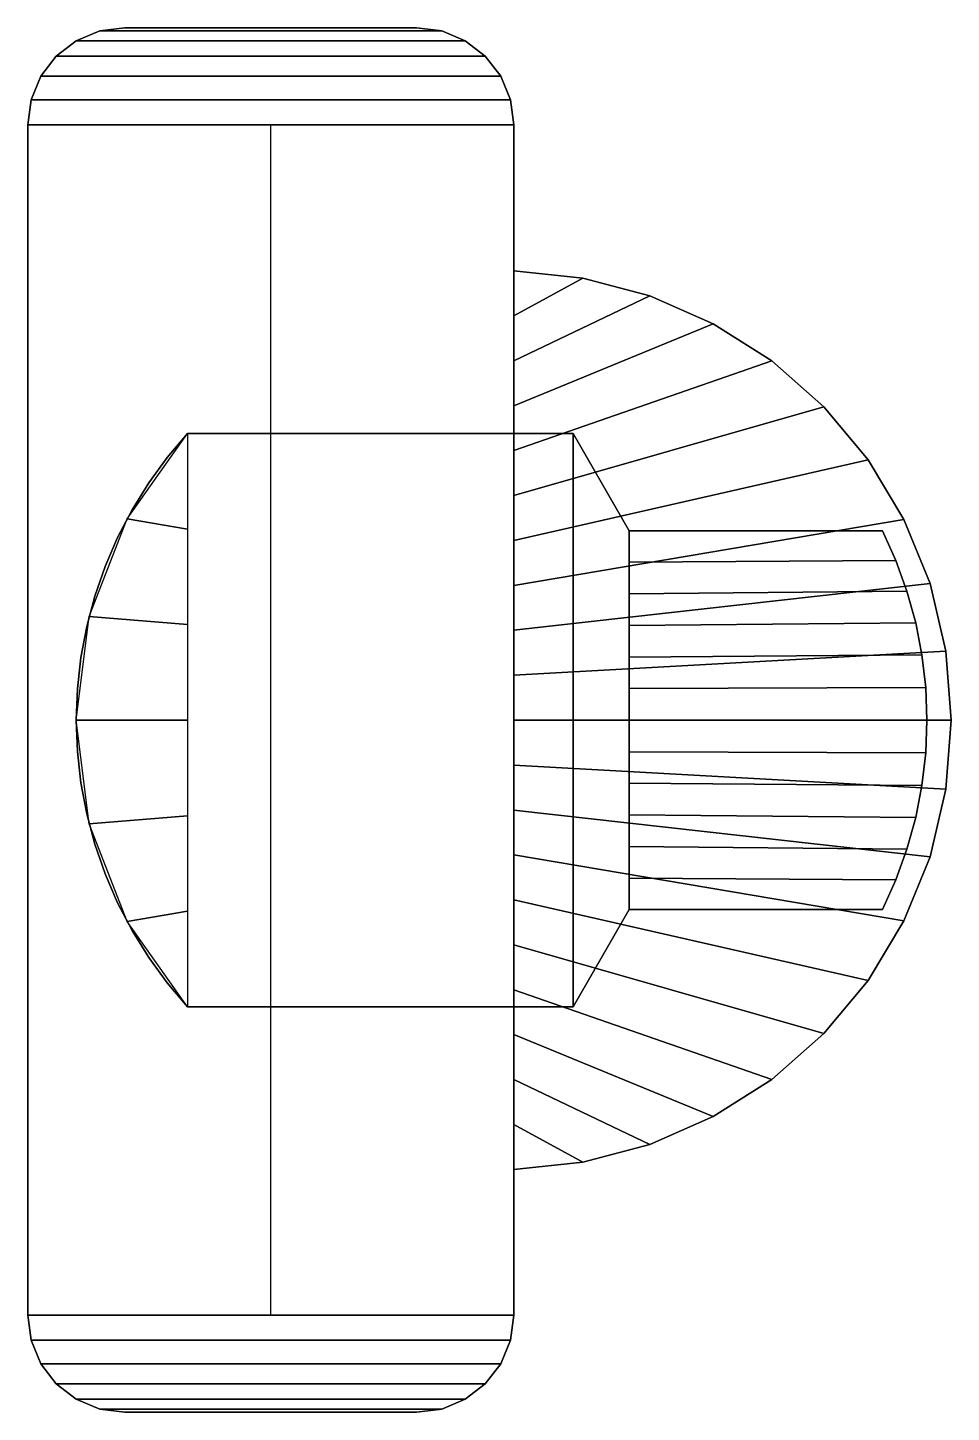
# Model space of a CAD drawing. Header units: millimetres. Extents: x -10 to 28, y -28.5 to 28.5.
import ezdxf

# ---------------------------------------------------------------- set-up
doc = ezdxf.new("R2010")
doc.units = ezdxf.units.MM
doc.layers.add('ACESSORIOS', color=1, linetype='Continuous')
doc.layers.add('CONTORNO', color=2, linetype='Continuous')

msp = doc.modelspace()

# ---------------------------------------------------------------- linework, layer by layer
at = {"layer": 'ACESSORIOS'}
msp.add_line((0, -24.5, 0), (0, 24.5, 0), dxfattribs=at)
at = {"layer": 'ACESSORIOS', "extrusion": (0, 1, 0)}
for p, q in [((10, 18.486, 0), (10, -18.5, 0)), ((10, 18.486, -0.5), (10, -18.5, -0.5)), ((14.749, -0.007, 12.5), (14.749, 7.793, 12.5)), ((14.749, -0.007, 0), (14.749, 7.793, 0)), ((14.749, -7.807, 12.5), (14.749, -0.007, 12.5)), ((14.749, -7.807, 0), (14.749, -0.007, 0))]:
    msp.add_line(p, q, dxfattribs=at)
at = {"layer": 'ACESSORIOS'}
for points in [[(-6, 28.5, 0), (-6, 28.5, -3.2), (6, 28.5, -3.2), (6, 28.5, 0)], [(-10, -24.5, 0), (-10, -24.5, -3.2), (-10, 24.5, -3.2), (-10, 24.5, 0)], [(-10, -24.5, 0), (10, -24.5, 0), (10, 24.5, 0), (-10, 24.5, 0)], [(10, -24.5, -3.2), (-10, -24.5, -3.2), (-10, 24.5, -3.2), (10, 24.5, -3.2)], [(10, 24.5, 0), (10, 24.5, -3.2), (10, -24.5, -3.2), (10, -24.5, 0)], [(-3.423, 11.793, 12.5), (12.439, 11.793, 12.5), (12.439, 11.793, 0), (-3.423, 11.793, 0)], [(-3.423, 11.793, 12.5), (-3.423, -11.807, 12.5), (12.439, -11.807, 12.5), (12.439, 11.793, 12.5)], [(-3.423, 11.793, 0), (-3.423, -11.807, 0), (12.439, -11.807, 0), (12.439, 11.793, 0)], [(12.439, 11.793, 12.5), (14.749, 7.793, 12.5), (14.749, 7.793, 0), (12.439, 11.793, 0)], [(12.439, 11.793, 12.5), (12.439, -11.807, 12.5), (14.749, -7.807, 12.5), (14.749, 7.793, 12.5)], [(12.439, 11.793, 0), (12.439, -11.807, 0), (14.749, -7.807, 0), (14.749, 7.793, 0)], [(14.749, 7.793, 12.5), (14.749, 7.793, 0), (25.166, 7.793, 0), (25.166, 7.793, 12.5)], [(12.439, -11.807, 12.5), (12.439, -11.807, 0), (14.749, -7.807, 0), (14.749, -7.807, 12.5)], [(14.749, -7.807, 12.5), (14.749, -7.807, 0), (25.166, -7.807, 0), (25.166, -7.807, 12.5)], [(-3.423, -11.807, 12.5), (-3.423, -11.807, 0), (12.439, -11.807, 0), (12.439, -11.807, 12.5)], [(-6, -28.5, 0), (-6, -28.5, -3.2), (6, -28.5, -3.2), (6, -28.5, 0)]]:
    msp.add_3dface(points, dxfattribs=at)
at = {"layer": 'CONTORNO', "elevation": -3.2}
msp.add_lwpolyline([(-10, 24.5), (-10, -24.5), (-9.864, -25.535), (-9.464, -26.5), (-8.828, -27.328), (-8, -27.964), (-7.035, -28.364), (-6, -28.5), (6, -28.5), (7.035, -28.364), (8, -27.964), (8.828, -27.328), (9.464, -26.5), (9.864, -25.535), (10, -24.5), (10, 24.5), (9.864, 25.535), (9.464, 26.5), (8.828, 27.328), (8, 27.964), (7.035, 28.364), (6, 28.5), (-6, 28.5), (-7.035, 28.364), (-8, 27.964), (-8.828, 27.328), (-9.464, 26.5), (-9.864, 25.535), (-10, 24.5)], dxfattribs=at)

# ---------------------------------------------------------------- meshes
at = {"layer": 'ACESSORIOS'}
mesh = msp.add_polymesh((2, 7), dxfattribs=at)
for k, corner in enumerate([(-6, 28.5, 0), (-7.035, 28.364, 0), (-8, 27.964, 0), (-8.828, 27.328, 0), (-9.464, 26.5, 0), (-9.864, 25.535, 0), (-10, 24.5, 0), (-6, 28.5, -3.2), (-7.035, 28.364, -3.2), (-8, 27.964, -3.2), (-8.828, 27.328, -3.2), (-9.464, 26.5, -3.2), (-9.864, 25.535, -3.2), (-10, 24.5, -3.2)]):
    mesh.set_mesh_vertex(divmod(k, 7), corner)
mesh = msp.add_polymesh((2, 7), dxfattribs=at)
for k, corner in enumerate([(-10, 24.5, -3.2), (-9.864, 25.535, -3.2), (-9.464, 26.5, -3.2), (-8.828, 27.328, -3.2), (-8, 27.964, -3.2), (-7.035, 28.364, -3.2), (-6, 28.5, -3.2), (10, 24.5, -3.2), (9.864, 25.535, -3.2), (9.464, 26.5, -3.2), (8.828, 27.328, -3.2), (8, 27.964, -3.2), (7.035, 28.364, -3.2), (6, 28.5, -3.2)]):
    mesh.set_mesh_vertex(divmod(k, 7), corner)
mesh = msp.add_polymesh((2, 7), dxfattribs=at)
for k, corner in enumerate([(-10, 24.5, 0), (-9.864, 25.535, 0), (-9.464, 26.5, 0), (-8.828, 27.328, 0), (-8, 27.964, 0), (-7.035, 28.364, 0), (-6, 28.5, 0), (10, 24.5, 0), (9.864, 25.535, 0), (9.464, 26.5, 0), (8.828, 27.328, 0), (8, 27.964, 0), (7.035, 28.364, 0), (6, 28.5, 0)]):
    mesh.set_mesh_vertex(divmod(k, 7), corner)
mesh = msp.add_polymesh((2, 7), dxfattribs=at)
for k, corner in enumerate([(6, 28.5, 0), (7.035, 28.364, 0), (8, 27.964, 0), (8.828, 27.328, 0), (9.464, 26.5, 0), (9.864, 25.535, 0), (10, 24.5, 0), (6, 28.5, -3.2), (7.035, 28.364, -3.2), (8, 27.964, -3.2), (8.828, 27.328, -3.2), (9.464, 26.5, -3.2), (9.864, 25.535, -3.2), (10, 24.5, -3.2)]):
    mesh.set_mesh_vertex(divmod(k, 7), corner)
mesh = msp.add_polymesh((2, 21), dxfattribs=at)
for k, corner in enumerate([(10, 18.486, 0), (12.838, 18.189, 0), (15.596, 17.46, 0), (18.209, 16.315, 0), (20.615, 14.781, 0), (22.757, 12.896, 0), (24.584, 10.705, 0), (26.051, 8.258, 0), (27.125, 5.615, 0), (27.78, 2.838, 0), (28, -0.007, 0), (27.78, -2.852, 0), (27.125, -5.629, 0), (26.051, -8.272, 0), (24.584, -10.719, 0), (22.757, -12.911, 0), (20.615, -14.796, 0), (18.209, -16.329, 0), (15.596, -17.474, 0), (12.838, -18.203, 0), (10, -18.5, 0), (10, 18.486, -0.5), (12.838, 18.189, -0.5), (15.596, 17.46, -0.5), (18.209, 16.315, -0.5), (20.615, 14.781, -0.5), (22.757, 12.896, -0.5), (24.584, 10.705, -0.5), (26.051, 8.258, -0.5), (27.125, 5.615, -0.5), (27.78, 2.838, -0.5), (28, -0.007, -0.5), (27.78, -2.852, -0.5), (27.125, -5.629, -0.5), (26.051, -8.272, -0.5), (24.584, -10.719, -0.5), (22.757, -12.911, -0.5), (20.615, -14.796, -0.5), (18.209, -16.329, -0.5), (15.596, -17.474, -0.5), (12.838, -18.203, -0.5), (10, -18.5, -0.5)]):
    mesh.set_mesh_vertex(divmod(k, 21), corner)
mesh = msp.add_polymesh((2, 21), dxfattribs=at)
for k, corner in enumerate([(10, -18.5, 0), (12.838, -18.203, 0), (15.596, -17.474, 0), (18.209, -16.329, 0), (20.615, -14.796, 0), (22.757, -12.911, 0), (24.584, -10.719, 0), (26.051, -8.272, 0), (27.125, -5.629, 0), (27.78, -2.852, 0), (28, -0.007, 0), (27.78, 2.838, 0), (27.125, 5.615, 0), (26.051, 8.258, 0), (24.584, 10.705, 0), (22.757, 12.896, 0), (20.615, 14.781, 0), (18.209, 16.315, 0), (15.596, 17.46, 0), (12.838, 18.189, 0), (10, 18.486, 0), (10, -18.5, 0), (10, -16.651, 0), (10, -14.802, 0), (10, -12.952, 0), (10, -11.103, 0), (10, -9.254, 0), (10, -7.404, 0), (10, -5.555, 0), (10, -3.706, 0), (10, -1.856, 0), (10, -0.007, 0), (10, 1.842, 0), (10, 3.692, 0), (10, 5.541, 0), (10, 7.39, 0), (10, 9.24, 0), (10, 11.089, 0), (10, 12.938, 0), (10, 14.788, 0), (10, 16.637, 0), (10, 18.486, 0)]):
    mesh.set_mesh_vertex(divmod(k, 21), corner)
mesh = msp.add_polymesh((2, 21), dxfattribs=at)
for k, corner in enumerate([(10, 18.486, -0.5), (10, 16.637, -0.5), (10, 14.788, -0.5), (10, 12.938, -0.5), (10, 11.089, -0.5), (10, 9.24, -0.5), (10, 7.39, -0.5), (10, 5.541, -0.5), (10, 3.692, -0.5), (10, 1.842, -0.5), (10, -0.007, -0.5), (10, -1.856, -0.5), (10, -3.706, -0.5), (10, -5.555, -0.5), (10, -7.404, -0.5), (10, -9.254, -0.5), (10, -11.103, -0.5), (10, -12.952, -0.5), (10, -14.802, -0.5), (10, -16.651, -0.5), (10, -18.5, -0.5), (10, 18.486, -0.5), (12.838, 18.189, -0.5), (15.596, 17.46, -0.5), (18.209, 16.315, -0.5), (20.615, 14.781, -0.5), (22.757, 12.896, -0.5), (24.584, 10.705, -0.5), (26.051, 8.258, -0.5), (27.125, 5.615, -0.5), (27.78, 2.838, -0.5), (28, -0.007, -0.5), (27.78, -2.852, -0.5), (27.125, -5.629, -0.5), (26.051, -8.272, -0.5), (24.584, -10.719, -0.5), (22.757, -12.911, -0.5), (20.615, -14.796, -0.5), (18.209, -16.329, -0.5), (15.596, -17.474, -0.5), (12.838, -18.203, -0.5), (10, -18.5, -0.5)]):
    mesh.set_mesh_vertex(divmod(k, 21), corner)
mesh = msp.add_polymesh((2, 21), dxfattribs=at)
for k, corner in enumerate([(-3.423, 11.793, 12.5), (-4.26, 10.805, 12.5), (-5.022, 9.758, 12.5), (-5.704, 8.658, 12.5), (-6.303, 7.51, 12.5), (-6.816, 6.321, 12.5), (-7.239, 5.098, 12.5), (-7.571, 3.846, 12.5), (-7.809, 2.574, 12.5), (-7.952, 1.287, 12.5), (-8, -0.007, 12.5), (-7.952, -1.301, 12.5), (-7.809, -2.588, 12.5), (-7.571, -3.86, 12.5), (-7.239, -5.112, 12.5), (-6.816, -6.335, 12.5), (-6.303, -7.524, 12.5), (-5.704, -8.672, 12.5), (-5.022, -9.772, 12.5), (-4.26, -10.819, 12.5), (-3.423, -11.807, 12.5), (-3.423, 11.793, 0), (-4.26, 10.805, 0), (-5.022, 9.758, 0), (-5.704, 8.658, 0), (-6.303, 7.51, 0), (-6.816, 6.321, 0), (-7.239, 5.098, 0), (-7.571, 3.846, 0), (-7.809, 2.574, 0), (-7.952, 1.287, 0), (-8, -0.007, 0), (-7.952, -1.301, 0), (-7.809, -2.588, 0), (-7.571, -3.86, 0), (-7.239, -5.112, 0), (-6.816, -6.335, 0), (-6.303, -7.524, 0), (-5.704, -8.672, 0), (-5.022, -9.772, 0), (-4.26, -10.819, 0), (-3.423, -11.807, 0)]):
    mesh.set_mesh_vertex(divmod(k, 21), corner)
mesh = msp.add_polymesh((2, 7), dxfattribs=at)
for k, corner in enumerate([(-3.423, 11.793, 12.5), (-3.423, 7.86, 12.5), (-3.423, 3.926, 12.5), (-3.423, -0.007, 12.5), (-3.423, -3.94, 12.5), (-3.423, -7.874, 12.5), (-3.423, -11.807, 12.5), (-3.423, 11.793, 12.5), (-5.913, 8.28, 12.5), (-7.47, 4.266, 12.5), (-8, -0.007, 12.5), (-7.47, -4.28, 12.5), (-5.913, -8.294, 12.5), (-3.423, -11.807, 12.5)]):
    mesh.set_mesh_vertex(divmod(k, 7), corner)
mesh = msp.add_polymesh((2, 7), dxfattribs=at)
for k, corner in enumerate([(-3.423, 11.793, 0), (-3.423, 7.86, 0), (-3.423, 3.926, 0), (-3.423, -0.007, 0), (-3.423, -3.94, 0), (-3.423, -7.874, 0), (-3.423, -11.807, 0), (-3.423, 11.793, 0), (-5.913, 8.28, 0), (-7.47, 4.266, 0), (-8, -0.007, 0), (-7.47, -4.28, 0), (-5.913, -8.294, 0), (-3.423, -11.807, 0)]):
    mesh.set_mesh_vertex(divmod(k, 7), corner)
mesh = msp.add_polymesh((2, 7), dxfattribs=at)
for k, corner in enumerate([(27, -0.007, 12.5), (26.948, 1.339, 12.5), (26.793, 2.677, 12.5), (26.535, 3.999, 12.5), (26.177, 5.298, 12.5), (25.719, 6.565, 12.5), (25.166, 7.793, 12.5), (14.749, -0.007, 12.5), (14.749, 1.293, 12.5), (14.749, 2.593, 12.5), (14.749, 3.893, 12.5), (14.749, 5.193, 12.5), (14.749, 6.493, 12.5), (14.749, 7.793, 12.5)]):
    mesh.set_mesh_vertex(divmod(k, 7), corner)
mesh = msp.add_polymesh((2, 7), dxfattribs=at)
for k, corner in enumerate([(27, -0.007, 0), (26.948, 1.339, 0), (26.793, 2.677, 0), (26.535, 3.999, 0), (26.177, 5.298, 0), (25.719, 6.565, 0), (25.166, 7.793, 0), (14.749, -0.007, 0), (14.749, 1.293, 0), (14.749, 2.593, 0), (14.749, 3.893, 0), (14.749, 5.193, 0), (14.749, 6.493, 0), (14.749, 7.793, 0)]):
    mesh.set_mesh_vertex(divmod(k, 7), corner)
mesh = msp.add_polymesh((2, 7), dxfattribs=at)
for k, corner in enumerate([(25.166, 7.793, 12.5), (25.719, 6.565, 12.5), (26.177, 5.298, 12.5), (26.535, 3.999, 12.5), (26.793, 2.677, 12.5), (26.948, 1.339, 12.5), (27, -0.007, 12.5), (25.166, 7.793, 0), (25.719, 6.565, 0), (26.177, 5.298, 0), (26.535, 3.999, 0), (26.793, 2.677, 0), (26.948, 1.339, 0), (27, -0.007, 0)]):
    mesh.set_mesh_vertex(divmod(k, 7), corner)
mesh = msp.add_polymesh((2, 7), dxfattribs=at)
for k, corner in enumerate([(25.166, -7.807, 12.5), (25.719, -6.579, 12.5), (26.177, -5.312, 12.5), (26.535, -4.013, 12.5), (26.793, -2.691, 12.5), (26.948, -1.353, 12.5), (27, -0.007, 12.5), (14.749, -7.807, 12.5), (14.749, -6.507, 12.5), (14.749, -5.207, 12.5), (14.749, -3.907, 12.5), (14.749, -2.607, 12.5), (14.749, -1.307, 12.5), (14.749, -0.007, 12.5)]):
    mesh.set_mesh_vertex(divmod(k, 7), corner)
mesh = msp.add_polymesh((2, 7), dxfattribs=at)
for k, corner in enumerate([(25.166, -7.807, 0), (25.719, -6.579, 0), (26.177, -5.312, 0), (26.535, -4.013, 0), (26.793, -2.691, 0), (26.948, -1.353, 0), (27, -0.007, 0), (14.749, -7.807, 0), (14.749, -6.507, 0), (14.749, -5.207, 0), (14.749, -3.907, 0), (14.749, -2.607, 0), (14.749, -1.307, 0), (14.749, -0.007, 0)]):
    mesh.set_mesh_vertex(divmod(k, 7), corner)
mesh = msp.add_polymesh((2, 7), dxfattribs=at)
for k, corner in enumerate([(27, -0.007, 12.5), (26.948, -1.353, 12.5), (26.793, -2.691, 12.5), (26.535, -4.013, 12.5), (26.177, -5.312, 12.5), (25.719, -6.579, 12.5), (25.166, -7.807, 12.5), (27, -0.007, 0), (26.948, -1.353, 0), (26.793, -2.691, 0), (26.535, -4.013, 0), (26.177, -5.312, 0), (25.719, -6.579, 0), (25.166, -7.807, 0)]):
    mesh.set_mesh_vertex(divmod(k, 7), corner)
mesh = msp.add_polymesh((2, 7), dxfattribs=at)
for k, corner in enumerate([(-6, -28.5, 0), (-7.035, -28.364, 0), (-8, -27.964, 0), (-8.828, -27.328, 0), (-9.464, -26.5, 0), (-9.864, -25.535, 0), (-10, -24.5, 0), (-6, -28.5, -3.2), (-7.035, -28.364, -3.2), (-8, -27.964, -3.2), (-8.828, -27.328, -3.2), (-9.464, -26.5, -3.2), (-9.864, -25.535, -3.2), (-10, -24.5, -3.2)]):
    mesh.set_mesh_vertex(divmod(k, 7), corner)
mesh = msp.add_polymesh((2, 7), dxfattribs=at)
for k, corner in enumerate([(-6, -28.5, 0), (-7.035, -28.364, 0), (-8, -27.964, 0), (-8.828, -27.328, 0), (-9.464, -26.5, 0), (-9.864, -25.535, 0), (-10, -24.5, 0), (6, -28.5, 0), (7.035, -28.364, 0), (8, -27.964, 0), (8.828, -27.328, 0), (9.464, -26.5, 0), (9.864, -25.535, 0), (10, -24.5, 0)]):
    mesh.set_mesh_vertex(divmod(k, 7), corner)
mesh = msp.add_polymesh((2, 7), dxfattribs=at)
for k, corner in enumerate([(6, -28.5, -3.2), (7.035, -28.364, -3.2), (8, -27.964, -3.2), (8.828, -27.328, -3.2), (9.464, -26.5, -3.2), (9.864, -25.535, -3.2), (10, -24.5, -3.2), (-6, -28.5, -3.2), (-7.035, -28.364, -3.2), (-8, -27.964, -3.2), (-8.828, -27.328, -3.2), (-9.464, -26.5, -3.2), (-9.864, -25.535, -3.2), (-10, -24.5, -3.2)]):
    mesh.set_mesh_vertex(divmod(k, 7), corner)
mesh = msp.add_polymesh((2, 7), dxfattribs=at)
for k, corner in enumerate([(6, -28.5, 0), (7.035, -28.364, 0), (8, -27.964, 0), (8.828, -27.328, 0), (9.464, -26.5, 0), (9.864, -25.535, 0), (10, -24.5, 0), (6, -28.5, -3.2), (7.035, -28.364, -3.2), (8, -27.964, -3.2), (8.828, -27.328, -3.2), (9.464, -26.5, -3.2), (9.864, -25.535, -3.2), (10, -24.5, -3.2)]):
    mesh.set_mesh_vertex(divmod(k, 7), corner)

doc.saveas('drawing.dxf')
